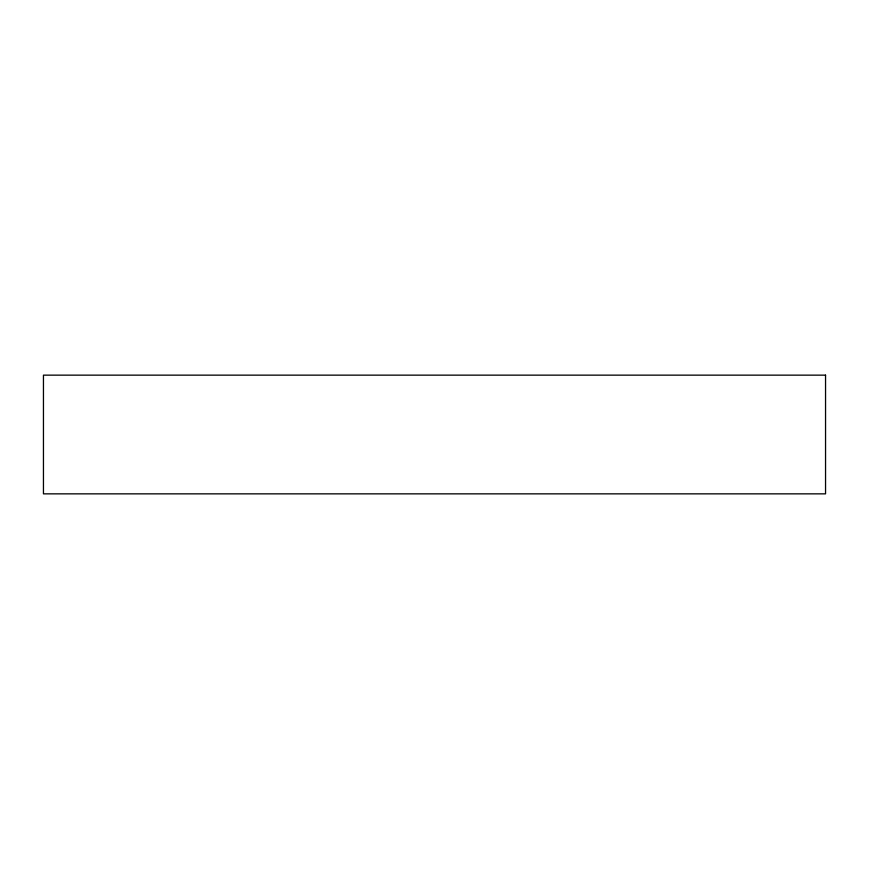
<?xml version="1.0" encoding="UTF-8"?>
<svg xmlns="http://www.w3.org/2000/svg" width="869" height="869" viewBox="0 0 869 869"><rect width="100%" height="100%" fill="white"/><g stroke="black" fill="none" stroke-linecap="round" stroke-linejoin="round"><path stroke-width="1.3" d="M825.55 375.147L43.45 375.147L43.45 493.853L825.55 493.853L825.55 375.147"/></g></svg>
